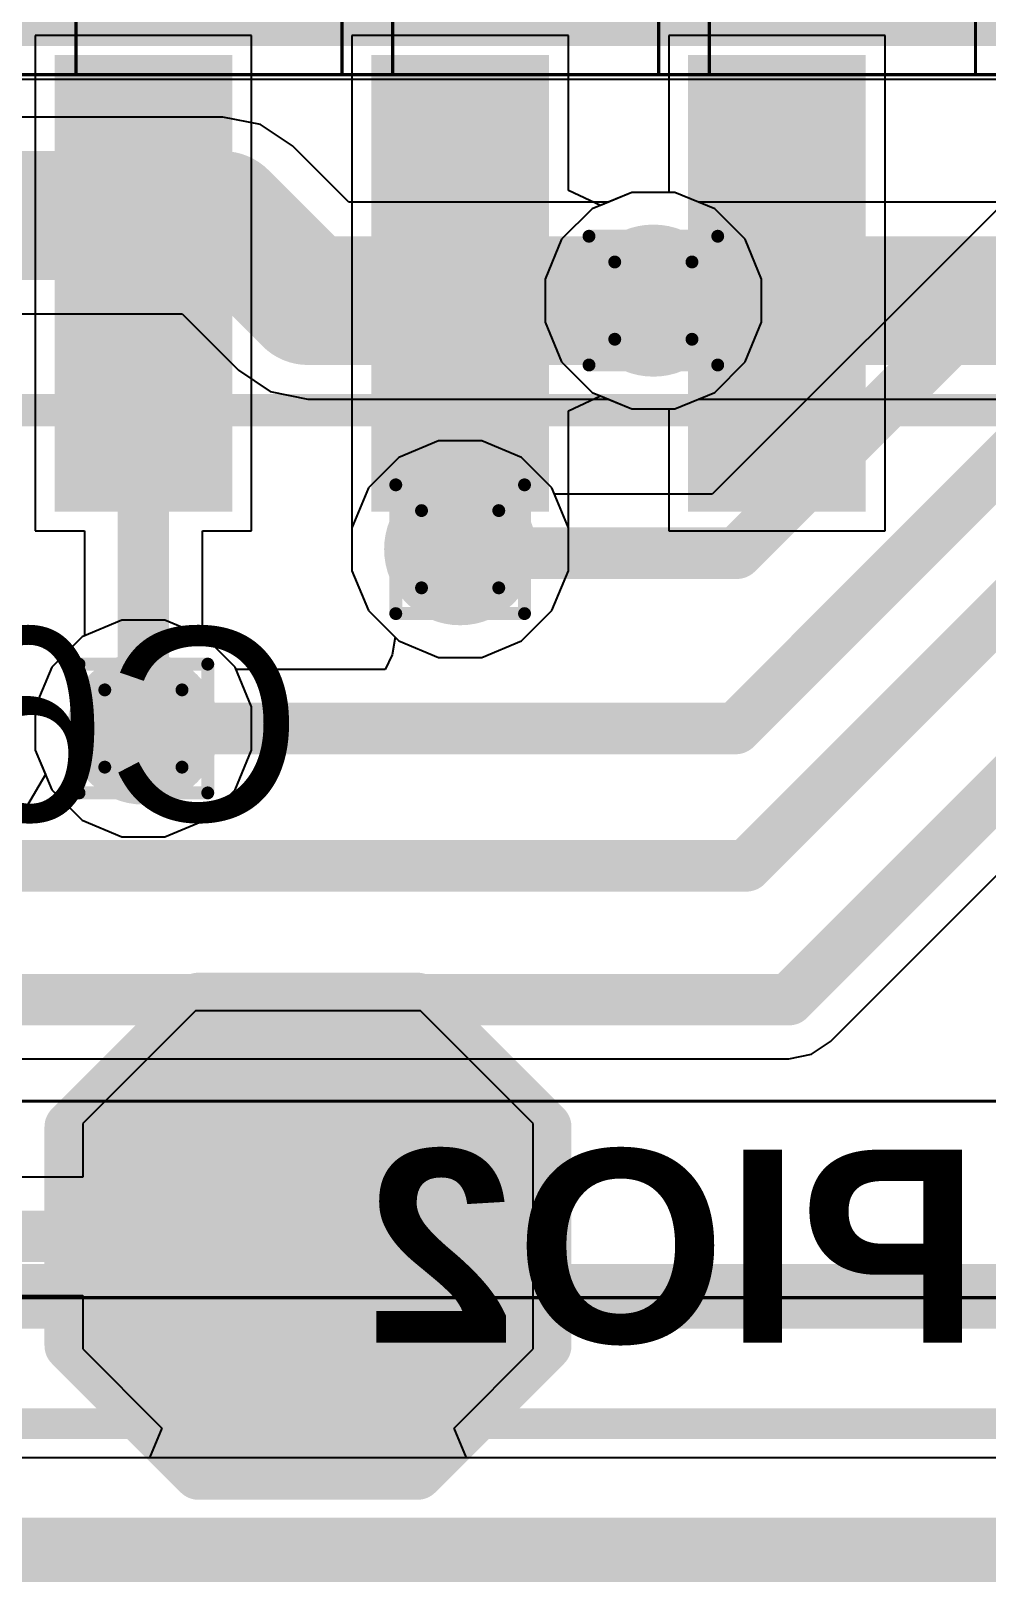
# Model space of a CAD drawing. Header units: inches. Extents: x -11 to 5433, y -4 to 5447.
# Drawn here: x 50 to 53.77, y -3.63 to 2.49 of the extents above; entities that cross this region are included whole.
import ezdxf

# ---------------------------------------------------------------- set-up
doc = ezdxf.new("R2010")
doc.units = ezdxf.units.IN
for name, color, linetype in [('Board_outline', 216, 'Continuous'), ('Bottom Layer', 5, 'Continuous'), ('Bottom Overlay', 54, 'Continuous'), ('Bottom Paste', 16, 'Continuous'), ('Bottom Solder', 6, 'Continuous'), ('Dimensions', 6, 'Continuous'), ('Drill Drawing', 1, 'Continuous'), ('Ground', 16, 'Continuous'), ('Mechanical 4', 56, 'Continuous'), ('Power', 76, 'Continuous'), ('Top Layer', 1, 'Continuous'), ('Top Overlay', 2, 'Continuous'), ('Top Paste', 8, 'Continuous'), ('Top Solder', 216, 'Continuous'), ('Via Holes', 16, 'Continuous')]:
    doc.layers.add(name, color=color, linetype=linetype)
doc.styles.add('Arial', font='', dxfattribs={"height": 0.2})
doc.styles.add('Arial_Bold', font='', dxfattribs={"height": 0.2})
doc.styles.get('Arial').set_extended_font_data('Arial')
doc.styles.get('Arial_Bold').set_extended_font_data('Arial', bold=True)

# ---------------------------------------------------------------- blocks, each defined once
blk = doc.blocks.new('T__________B_139')
at = {"layer": 'Bottom Layer'}
blk.add_hatch(color=5, dxfattribs=at).paths.add_polyline_path([(0.381, 0.762), (-0.381, 0.762), (-0.762, 0.381), (-0.762, -0.381), (-0.381, -0.762), (0.381, -0.762), (0.762, -0.381), (0.762, 0.381)])
at = {"layer": 'Bottom Paste'}
blk.add_hatch(color=16, dxfattribs=at).paths.add_polyline_path([(0.381, 0.762), (-0.381, 0.762), (-0.762, 0.381), (-0.762, -0.381), (-0.381, -0.762), (0.381, -0.762), (0.762, -0.381), (0.762, 0.381)])
at = {"layer": 'Bottom Solder'}
blk.add_hatch(color=6, dxfattribs=at).paths.add_polyline_path([(0.4318, 0.8636), (-0.4318, 0.8636), (-0.8636, 0.4318), (-0.8636, -0.4318), (-0.4318, -0.8636), (0.4318, -0.8636), (0.8636, -0.4318), (0.8636, 0.4318)])
at = {"layer": 'Bottom Overlay'}
for points in [[(-0.9398, 0.4318, 0.2, 0.2, 0), (-0.4318, 0.9398, 0.2, 0.2, 0)], [(-0.4318, 0.9398, 0.2, 0.2, 0), (0.4318, 0.9398, 0.2, 0.2, 0)], [(0.4318, 0.9398, 0.2, 0.2, 0), (0.9398, 0.4318, 0.2, 0.2, 0)], [(-0.9398, -0.4318, 0.2, 0.2, 0), (-0.9398, 0.4318, 0.2, 0.2, 0)], [(0.9398, -0.4318, 0.2, 0.2, 0), (0.9398, 0.4318, 0.2, 0.2, 0)], [(-0.9398, -0.4318, 0.2, 0.2, 0), (-0.4318, -0.9398, 0.2, 0.2, 0)], [(0.4318, -0.9398, 0.2, 0.2, 0), (0.9398, -0.4318, 0.2, 0.2, 0)], [(-0.4318, -0.9398, 0.2, 0.2, 0), (0.4318, -0.9398, 0.2, 0.2, 0)]]:
    blk.add_lwpolyline(points, format="xyseb", dxfattribs=at)
for points in [[(-0.4818, 0.9398, 0.1, 0.1, 1), (-0.3818, 0.9398, 0.1, 0.1, 1)], [(-0.4818, 0.9398, 0.1, 0.1, 1), (-0.3818, 0.9398, 0.1, 0.1, 1)], [(0.3818, 0.9398, 0.1, 0.1, 1), (0.4818, 0.9398, 0.1, 0.1, 1)], [(0.3818, 0.9398, 0.1, 0.1, 1), (0.4818, 0.9398, 0.1, 0.1, 1)], [(-0.9898, 0.4318, 0.1, 0.1, 1), (-0.8898, 0.4318, 0.1, 0.1, 1)], [(-0.9898, 0.4318, 0.1, 0.1, 1), (-0.8898, 0.4318, 0.1, 0.1, 1)], [(0.8898, 0.4318, 0.1, 0.1, 1), (0.9898, 0.4318, 0.1, 0.1, 1)], [(0.8898, 0.4318, 0.1, 0.1, 1), (0.9898, 0.4318, 0.1, 0.1, 1)], [(-0.9898, -0.4318, 0.1, 0.1, 1), (-0.8898, -0.4318, 0.1, 0.1, 1)], [(-0.9898, -0.4318, 0.1, 0.1, 1), (-0.8898, -0.4318, 0.1, 0.1, 1)], [(0.8898, -0.4318, 0.1, 0.1, 1), (0.9898, -0.4318, 0.1, 0.1, 1)], [(0.8898, -0.4318, 0.1, 0.1, 1), (0.9898, -0.4318, 0.1, 0.1, 1)], [(-0.4818, -0.9398, 0.1, 0.1, 1), (-0.3818, -0.9398, 0.1, 0.1, 1)], [(-0.4818, -0.9398, 0.1, 0.1, 1), (-0.3818, -0.9398, 0.1, 0.1, 1)], [(0.3818, -0.9398, 0.1, 0.1, 1), (0.4818, -0.9398, 0.1, 0.1, 1)], [(0.3818, -0.9398, 0.1, 0.1, 1), (0.4818, -0.9398, 0.1, 0.1, 1)]]:
    blk.add_lwpolyline(points, format="xyseb", close=True, dxfattribs=at)
blk = doc.blocks.new('SM06B_GHS_TB_LF__SN__151')
at = {"layer": 'Top Layer'}
for points in [[(0.3246, 2.5994), (0.9246, 2.5994), (0.9246, 0.8994), (0.3246, 0.8994)], [(1.5745, 2.5994), (2.1745, 2.5994), (2.1745, 0.8994), (1.5745, 0.8994)], [(2.8245, 2.5994), (3.4245, 2.5994), (3.4245, 0.8994), (2.8245, 0.8994)]]:
    blk.add_hatch(color=1, dxfattribs=at).paths.add_polyline_path(points)
at = {"layer": 'Top Paste'}
for points in [[(0.3246, 2.5994), (0.9246, 2.5994), (0.9246, 0.8994), (0.3246, 0.8994)], [(1.5745, 2.5994), (2.1745, 2.5994), (2.1745, 0.8994), (1.5745, 0.8994)], [(2.8245, 2.5994), (3.4245, 2.5994), (3.4245, 0.8994), (2.8245, 0.8994)]]:
    blk.add_hatch(color=8, dxfattribs=at).paths.add_polyline_path(points)
at = {"layer": 'Top Solder'}
for points in [[(0.2738, 2.6502), (0.9754, 2.6502), (0.9754, 0.8486), (0.2738, 0.8486)], [(1.5237, 2.6502), (2.2253, 2.6502), (2.2253, 0.8486), (1.5237, 0.8486)], [(2.7737, 2.6502), (3.4753, 2.6502), (3.4753, 0.8486), (2.7737, 0.8486)]]:
    blk.add_hatch(color=216, dxfattribs=at).paths.add_polyline_path(points)
at = {"layer": 'Top Overlay'}
blk.add_lwpolyline([(-0.45, -2.75, 0.12, 0.12, 0), (4.31, -2.75, 0.12, 0.12, 0)], format="xyseb", dxfattribs=at)

msp = doc.modelspace()

# ---------------------------------------------------------------- hatches: boundary and pattern name
at = {"layer": 'Bottom Layer'}
h = msp.add_hatch(color=5, dxfattribs=at)
edge = h.paths.add_edge_path()
edge.add_arc((52.451, 1.4284), 0.3, 0, 360)
h = msp.add_hatch(color=5, dxfattribs=at)
edge = h.paths.add_edge_path()
edge.add_arc((51.6885, 0.4476), 0.3, 0, 360)
h = msp.add_hatch(color=5, dxfattribs=at)
edge = h.paths.add_edge_path()
edge.add_arc((50.4386, -0.2598), 0.3, 0, 360)
at = {"layer": 'Ground'}
h = msp.add_hatch(color=16, dxfattribs=at)
edge = h.paths.add_edge_path()
edge.add_arc((52.451, 1.4284), 0.3, 0, 360)
h = msp.add_hatch(color=16, dxfattribs=at)
edge = h.paths.add_edge_path()
edge.add_arc((51.6885, 0.4476), 0.3, 0, 360)
h = msp.add_hatch(color=16, dxfattribs=at)
edge = h.paths.add_edge_path()
edge.add_arc((50.4386, -0.2598), 0.3, 0, 360)
at = {"layer": 'Power'}
h = msp.add_hatch(color=76, dxfattribs=at)
edge = h.paths.add_edge_path()
edge.add_arc((52.451, 1.4284), 0.3, 0, 360)
h = msp.add_hatch(color=76, dxfattribs=at)
edge = h.paths.add_edge_path()
edge.add_arc((51.6885, 0.4476), 0.3, 0, 360)
h = msp.add_hatch(color=76, dxfattribs=at)
edge = h.paths.add_edge_path()
edge.add_arc((50.4386, -0.2598), 0.3, 0, 360)
at = {"layer": 'Top Layer'}
h = msp.add_hatch(color=1, dxfattribs=at)
edge = h.paths.add_edge_path()
edge.add_arc((52.451, 1.4284), 0.3, 0, 360)
h = msp.add_hatch(color=1, dxfattribs=at)
edge = h.paths.add_edge_path()
edge.add_arc((51.6885, 0.4476), 0.3, 0, 360)
h = msp.add_hatch(color=1, dxfattribs=at)
edge = h.paths.add_edge_path()
edge.add_arc((50.4386, -0.2598), 0.3, 0, 360)
at = {"layer": 'Via Holes'}
h = msp.add_hatch(color=7, dxfattribs=at)
edge = h.paths.add_edge_path()
edge.add_arc((52.451, 1.4284), 0.15, 0, 360)
h = msp.add_hatch(color=7, dxfattribs=at)
edge = h.paths.add_edge_path()
edge.add_arc((51.6885, 0.4476), 0.15, 0, 360)
h = msp.add_hatch(color=7, dxfattribs=at)
edge = h.paths.add_edge_path()
edge.add_arc((50.4386, -0.2598), 0.15, 0, 360)

# ---------------------------------------------------------------- linework, layer by layer
at = {"layer": 'Board_outline'}
msp.add_lwpolyline([(-9.9266, -3.5, 0.254, 0.254, 0), (66.0734, -3.5, 0.254, 0.254, 0)], format="xyseb", dxfattribs=at)
at = {"layer": 'Bottom Layer'}
for p, q in [((50.7523, 2.1526), (47.382, 2.1526)), ((50.901, 2.123), (50.7523, 2.1526)), ((51.027, 2.0388), (50.901, 2.123)), ((51.249, 1.8169), (51.027, 2.0388)), ((52.3661, 1.8554), (52.273, 1.8169)), ((52.5359, 1.8554), (52.3661, 1.8554)), ((52.629, 1.8169), (52.5359, 1.8554)), ((52.273, 1.8169), (51.249, 1.8169)), ((53.9217, 1.8169), (52.629, 1.8169)), ((47.382, 1.3757), (50.5914, 1.3757)), ((50.5914, 1.3757), (50.8134, 1.1537)), ((50.8134, 1.1537), (50.9394, 1.0695)), ((50.9394, 1.0695), (51.0881, 1.0399)), ((51.0881, 1.0399), (52.273, 1.0399)), ((52.273, 1.0399), (52.3661, 1.0014)), ((52.3661, 1.0014), (52.5359, 1.0014)), ((52.5359, 1.0014), (52.629, 1.0399)), ((52.629, 1.0399), (54.0826, 1.0399)), ((51.6036, 0.8746), (51.4466, 0.8096)), ((51.7735, 0.8746), (51.6036, 0.8746)), ((51.9304, 0.8096), (51.7735, 0.8746)), ((51.4466, 0.8096), (51.3265, 0.6895)), ((52.0505, 0.6895), (51.9304, 0.8096)), ((51.3265, 0.6895), (51.2615, 0.5325)), ((52.1155, 0.5325), (52.0505, 0.6895)), ((51.2615, 0.5325), (51.2615, 0.3627)), ((52.1155, 0.3627), (52.1155, 0.5325)), ((51.2615, 0.3627), (51.3265, 0.2057)), ((52.0505, 0.2057), (52.1155, 0.3627)), ((51.3265, 0.2057), (51.4466, 0.0856)), ((51.9304, 0.0856), (52.0505, 0.2057)), ((50.3537, 0.1672), (50.1967, 0.1022)), ((50.5235, 0.1672), (50.3537, 0.1672)), ((50.6805, 0.1022), (50.5235, 0.1672)), ((50.1967, 0.1022), (50.0766, -0.0179)), ((50.8006, -0.0179), (50.6805, 0.1022)), ((51.4466, 0.0856), (51.6036, 0.0206)), ((51.7735, 0.0206), (51.9304, 0.0856)), ((51.6036, 0.0206), (51.7735, 0.0206)), ((50.0766, -0.0179), (50.0116, -0.1749)), ((50.8656, -0.1749), (50.8006, -0.0179)), ((50.0116, -0.1749), (50.0116, -0.3447)), ((50.8656, -0.3447), (50.8656, -0.1749)), ((50.0116, -0.3447), (50.0766, -0.5017)), ((50.8006, -0.5017), (50.8656, -0.3447)), ((50.0766, -0.5017), (50.1967, -0.6218)), ((50.6805, -0.6218), (50.8006, -0.5017)), ((50.1967, -0.6218), (50.3537, -0.6868)), ((50.5235, -0.6868), (50.6805, -0.6218)), ((50.3537, -0.6868), (50.5235, -0.6868)), ((50.6436, -1.374), (50.1991, -1.8185)), ((51.5326, -1.374), (50.6436, -1.374)), ((51.9771, -1.8185), (51.5326, -1.374)), ((50.1991, -1.8185), (50.1991, -2.0299)), ((51.9771, -2.7075), (51.9771, -1.8185)), ((50.1991, -2.0299), (48.5367, -2.0299)), ((48.4402, -2.4961), (50.1991, -2.4961)), ((50.1991, -2.4961), (50.1991, -2.7075)), ((50.1991, -2.7075), (50.5117, -3.0201)), ((51.6644, -3.0201), (51.9771, -2.7075)), ((50.5117, -3.0201), (50.4631, -3.1374)), ((51.713, -3.1374), (51.6644, -3.0201)), ((50.4631, -3.1374), (46.8229, -3.1374)), ((55.4631, -3.1374), (51.713, -3.1374))]:
    msp.add_line(p, q, dxfattribs=at)
for points in [[(47.0264, 1.7641, 0.508, 0.508, 0), (50.7523, 1.7641, 0.508, 0.508, 0)], [(50.7523, 1.7641, 0.508, 0.508, 0), (51.0881, 1.4284, 0.508, 0.508, 0)], [(51.0881, 1.4284, 0.508, 0.508, 0), (52.451, 1.4284, 0.508, 0.508, 0)], [(52.451, 1.4284, 0.508, 0.508, 0), (54.0826, 1.4284, 0.508, 0.508, 0)], [(48.4402, -2.263, 0.2032, 0.2032, 0), (51.0881, -2.263, 0.2032, 0.2032, 0)]]:
    msp.add_lwpolyline(points, format="xyseb", dxfattribs=at)
for points in [[(50.6253, 1.7641, 0.254, 0.254, 1), (50.8793, 1.7641, 0.254, 0.254, 1)], [(50.6253, 1.7641, 0.254, 0.254, 1), (50.8793, 1.7641, 0.254, 0.254, 1)], [(50.9611, 1.4284, 0.254, 0.254, 1), (51.2151, 1.4284, 0.254, 0.254, 1)], [(50.9611, 1.4284, 0.254, 0.254, 1), (51.2151, 1.4284, 0.254, 0.254, 1)], [(52.324, 1.4284, 0.254, 0.254, 1), (52.578, 1.4284, 0.254, 0.254, 1)], [(52.324, 1.4284, 0.254, 0.254, 1), (52.578, 1.4284, 0.254, 0.254, 1)], [(51.0373, -2.263, 0.1016, 0.1016, 1), (51.1389, -2.263, 0.1016, 0.1016, 1)]]:
    msp.add_lwpolyline(points, format="xyseb", close=True, dxfattribs=at)
at = {"layer": 'Dimensions'}
msp.add_lwpolyline([(32.5832, 0.9965, 0.127, 0.127, 0), (61.5832, 0.9965, 0.127, 0.127, 0)], format="xyseb", dxfattribs=at)
at = {"layer": 'Drill Drawing'}
for points in [[(52.197, 1.6824, 0.0508, 0.0508, 0), (52.705, 1.6824, 0.0508, 0.0508, 0)], [(52.197, 1.1744, 0.0508, 0.0508, 0), (52.197, 1.6824, 0.0508, 0.0508, 0)], [(52.705, 1.1744, 0.0508, 0.0508, 0), (52.705, 1.6824, 0.0508, 0.0508, 0)], [(52.2986, 1.5808, 0.0508, 0.0508, 0), (52.6034, 1.5808, 0.0508, 0.0508, 0)], [(52.2986, 1.276, 0.0508, 0.0508, 0), (52.2986, 1.5808, 0.0508, 0.0508, 0)], [(52.6034, 1.276, 0.0508, 0.0508, 0), (52.6034, 1.5808, 0.0508, 0.0508, 0)], [(52.2986, 1.276, 0.0508, 0.0508, 0), (52.6034, 1.276, 0.0508, 0.0508, 0)], [(52.197, 1.1744, 0.0508, 0.0508, 0), (52.705, 1.1744, 0.0508, 0.0508, 0)], [(51.4345, 0.7016, 0.0508, 0.0508, 0), (51.9425, 0.7016, 0.0508, 0.0508, 0)], [(51.4345, 0.1936, 0.0508, 0.0508, 0), (51.4345, 0.7016, 0.0508, 0.0508, 0)], [(51.9425, 0.1936, 0.0508, 0.0508, 0), (51.9425, 0.7016, 0.0508, 0.0508, 0)], [(51.5361, 0.6, 0.0508, 0.0508, 0), (51.8409, 0.6, 0.0508, 0.0508, 0)], [(51.5361, 0.2952, 0.0508, 0.0508, 0), (51.5361, 0.6, 0.0508, 0.0508, 0)], [(51.8409, 0.2952, 0.0508, 0.0508, 0), (51.8409, 0.6, 0.0508, 0.0508, 0)], [(51.5361, 0.2952, 0.0508, 0.0508, 0), (51.8409, 0.2952, 0.0508, 0.0508, 0)], [(51.4345, 0.1936, 0.0508, 0.0508, 0), (51.9425, 0.1936, 0.0508, 0.0508, 0)], [(50.1846, -0.0058, 0.0508, 0.0508, 0), (50.6926, -0.0058, 0.0508, 0.0508, 0)], [(50.1846, -0.5138, 0.0508, 0.0508, 0), (50.1846, -0.0058, 0.0508, 0.0508, 0)], [(50.6926, -0.5138, 0.0508, 0.0508, 0), (50.6926, -0.0058, 0.0508, 0.0508, 0)], [(50.2862, -0.1074, 0.0508, 0.0508, 0), (50.591, -0.1074, 0.0508, 0.0508, 0)], [(50.2862, -0.4122, 0.0508, 0.0508, 0), (50.2862, -0.1074, 0.0508, 0.0508, 0)], [(50.591, -0.4122, 0.0508, 0.0508, 0), (50.591, -0.1074, 0.0508, 0.0508, 0)], [(50.2862, -0.4122, 0.0508, 0.0508, 0), (50.591, -0.4122, 0.0508, 0.0508, 0)], [(50.1846, -0.5138, 0.0508, 0.0508, 0), (50.6926, -0.5138, 0.0508, 0.0508, 0)]]:
    msp.add_lwpolyline(points, format="xyseb", dxfattribs=at)
for points in [[(52.1843, 1.6824, 0.0254, 0.0254, 1), (52.2097, 1.6824, 0.0254, 0.0254, 1)], [(52.1843, 1.6824, 0.0254, 0.0254, 1), (52.2097, 1.6824, 0.0254, 0.0254, 1)], [(52.6923, 1.6824, 0.0254, 0.0254, 1), (52.7177, 1.6824, 0.0254, 0.0254, 1)], [(52.6923, 1.6824, 0.0254, 0.0254, 1), (52.7177, 1.6824, 0.0254, 0.0254, 1)], [(52.2859, 1.5808, 0.0254, 0.0254, 1), (52.3113, 1.5808, 0.0254, 0.0254, 1)], [(52.2859, 1.5808, 0.0254, 0.0254, 1), (52.3113, 1.5808, 0.0254, 0.0254, 1)], [(52.5907, 1.5808, 0.0254, 0.0254, 1), (52.6161, 1.5808, 0.0254, 0.0254, 1)], [(52.5907, 1.5808, 0.0254, 0.0254, 1), (52.6161, 1.5808, 0.0254, 0.0254, 1)], [(52.2859, 1.276, 0.0254, 0.0254, 1), (52.3113, 1.276, 0.0254, 0.0254, 1)], [(52.2859, 1.276, 0.0254, 0.0254, 1), (52.3113, 1.276, 0.0254, 0.0254, 1)], [(52.5907, 1.276, 0.0254, 0.0254, 1), (52.6161, 1.276, 0.0254, 0.0254, 1)], [(52.5907, 1.276, 0.0254, 0.0254, 1), (52.6161, 1.276, 0.0254, 0.0254, 1)], [(52.1843, 1.1744, 0.0254, 0.0254, 1), (52.2097, 1.1744, 0.0254, 0.0254, 1)], [(52.1843, 1.1744, 0.0254, 0.0254, 1), (52.2097, 1.1744, 0.0254, 0.0254, 1)], [(52.6923, 1.1744, 0.0254, 0.0254, 1), (52.7177, 1.1744, 0.0254, 0.0254, 1)], [(52.6923, 1.1744, 0.0254, 0.0254, 1), (52.7177, 1.1744, 0.0254, 0.0254, 1)], [(51.4218, 0.7016, 0.0254, 0.0254, 1), (51.4472, 0.7016, 0.0254, 0.0254, 1)], [(51.4218, 0.7016, 0.0254, 0.0254, 1), (51.4472, 0.7016, 0.0254, 0.0254, 1)], [(51.9298, 0.7016, 0.0254, 0.0254, 1), (51.9552, 0.7016, 0.0254, 0.0254, 1)], [(51.9298, 0.7016, 0.0254, 0.0254, 1), (51.9552, 0.7016, 0.0254, 0.0254, 1)], [(51.5234, 0.6, 0.0254, 0.0254, 1), (51.5488, 0.6, 0.0254, 0.0254, 1)], [(51.5234, 0.6, 0.0254, 0.0254, 1), (51.5488, 0.6, 0.0254, 0.0254, 1)], [(51.8282, 0.6, 0.0254, 0.0254, 1), (51.8536, 0.6, 0.0254, 0.0254, 1)], [(51.8282, 0.6, 0.0254, 0.0254, 1), (51.8536, 0.6, 0.0254, 0.0254, 1)], [(51.5234, 0.2952, 0.0254, 0.0254, 1), (51.5488, 0.2952, 0.0254, 0.0254, 1)], [(51.5234, 0.2952, 0.0254, 0.0254, 1), (51.5488, 0.2952, 0.0254, 0.0254, 1)], [(51.8282, 0.2952, 0.0254, 0.0254, 1), (51.8536, 0.2952, 0.0254, 0.0254, 1)], [(51.8282, 0.2952, 0.0254, 0.0254, 1), (51.8536, 0.2952, 0.0254, 0.0254, 1)], [(51.4218, 0.1936, 0.0254, 0.0254, 1), (51.4472, 0.1936, 0.0254, 0.0254, 1)], [(51.4218, 0.1936, 0.0254, 0.0254, 1), (51.4472, 0.1936, 0.0254, 0.0254, 1)], [(51.9298, 0.1936, 0.0254, 0.0254, 1), (51.9552, 0.1936, 0.0254, 0.0254, 1)], [(51.9298, 0.1936, 0.0254, 0.0254, 1), (51.9552, 0.1936, 0.0254, 0.0254, 1)], [(50.1719, -0.0058, 0.0254, 0.0254, 1), (50.1973, -0.0058, 0.0254, 0.0254, 1)], [(50.1719, -0.0058, 0.0254, 0.0254, 1), (50.1973, -0.0058, 0.0254, 0.0254, 1)], [(50.6799, -0.0058, 0.0254, 0.0254, 1), (50.7053, -0.0058, 0.0254, 0.0254, 1)], [(50.6799, -0.0058, 0.0254, 0.0254, 1), (50.7053, -0.0058, 0.0254, 0.0254, 1)], [(50.2735, -0.1074, 0.0254, 0.0254, 1), (50.2989, -0.1074, 0.0254, 0.0254, 1)], [(50.2735, -0.1074, 0.0254, 0.0254, 1), (50.2989, -0.1074, 0.0254, 0.0254, 1)], [(50.5783, -0.1074, 0.0254, 0.0254, 1), (50.6037, -0.1074, 0.0254, 0.0254, 1)], [(50.5783, -0.1074, 0.0254, 0.0254, 1), (50.6037, -0.1074, 0.0254, 0.0254, 1)], [(50.2735, -0.4122, 0.0254, 0.0254, 1), (50.2989, -0.4122, 0.0254, 0.0254, 1)], [(50.2735, -0.4122, 0.0254, 0.0254, 1), (50.2989, -0.4122, 0.0254, 0.0254, 1)], [(50.5783, -0.4122, 0.0254, 0.0254, 1), (50.6037, -0.4122, 0.0254, 0.0254, 1)], [(50.5783, -0.4122, 0.0254, 0.0254, 1), (50.6037, -0.4122, 0.0254, 0.0254, 1)], [(50.1719, -0.5138, 0.0254, 0.0254, 1), (50.1973, -0.5138, 0.0254, 0.0254, 1)], [(50.1719, -0.5138, 0.0254, 0.0254, 1), (50.1973, -0.5138, 0.0254, 0.0254, 1)], [(50.6799, -0.5138, 0.0254, 0.0254, 1), (50.7053, -0.5138, 0.0254, 0.0254, 1)], [(50.6799, -0.5138, 0.0254, 0.0254, 1), (50.7053, -0.5138, 0.0254, 0.0254, 1)]]:
    msp.add_lwpolyline(points, format="xyseb", close=True, dxfattribs=at)
at = {"layer": 'Ground'}
for p, q in [((57.7991, 5.7804), (52.6836, 0.6649)), ((45.5613, 2.3025), (54.0104, 2.3025)), ((52.3661, 1.8554), (52.2091, 1.7904)), ((52.5359, 1.8554), (52.3661, 1.8554)), ((52.6929, 1.7904), (52.5359, 1.8554)), ((52.2091, 1.7904), (52.089, 1.6703)), ((52.813, 1.6703), (52.6929, 1.7904)), ((52.089, 1.6703), (52.024, 1.5133)), ((52.878, 1.5133), (52.813, 1.6703)), ((53.1503, -1.4943), (56.1776, 1.533)), ((52.024, 1.5133), (52.024, 1.3435)), ((52.878, 1.3435), (52.878, 1.5133)), ((52.024, 1.3435), (52.089, 1.1865)), ((52.813, 1.1865), (52.878, 1.3435)), ((52.089, 1.1865), (52.2091, 1.0664)), ((52.6929, 1.0664), (52.813, 1.1865)), ((52.2091, 1.0664), (52.3661, 1.0014)), ((52.5359, 1.0014), (52.6929, 1.0664)), ((52.3661, 1.0014), (52.5359, 1.0014)), ((51.6036, 0.8746), (51.4466, 0.8096)), ((51.7735, 0.8746), (51.6036, 0.8746)), ((51.9304, 0.8096), (51.7735, 0.8746)), ((51.4466, 0.8096), (51.3265, 0.6895)), ((52.0505, 0.6895), (51.9304, 0.8096)), ((51.3265, 0.6895), (51.2615, 0.5325)), ((52.0607, 0.6649), (52.0505, 0.6895)), ((52.6836, 0.6649), (52.0607, 0.6649)), ((51.2615, 0.5325), (51.2615, 0.3627)), ((51.2615, 0.3627), (51.3265, 0.2057)), ((51.3265, 0.2057), (51.432, 0.1003)), ((50.3537, 0.1672), (50.1967, 0.1022)), ((50.5235, 0.1672), (50.3537, 0.1672)), ((50.6805, 0.1022), (50.5235, 0.1672)), ((50.1967, 0.1022), (50.0766, -0.0179)), ((50.8006, -0.0179), (50.6805, 0.1022)), ((51.432, 0.1003), (51.4208, 0.0313)), ((51.4208, 0.0313), (51.3931, -0.0267)), ((50.0766, -0.0179), (50.0116, -0.1749)), ((50.8042, -0.0267), (50.8006, -0.0179)), ((51.3931, -0.0267), (50.8042, -0.0267)), ((50.0116, -0.1749), (50.0116, -0.3447)), ((50.0116, -0.3447), (50.0517, -0.4416)), ((50.0517, -0.4416), (49.9775, -0.5686)), ((53.0747, -1.5448), (53.1503, -1.4943)), ((48.3041, -1.5625), (52.9855, -1.5625)), ((52.9855, -1.5625), (53.0747, -1.5448)), ((56.6338, -3.1374), (32.9202, -3.1374))]:
    msp.add_line(p, q, dxfattribs=at)
for points in [[(52.7754, -0.2598, 0.2032, 0.2032, 0), (59.182, 6.1468, 0.2032, 0.2032, 0)], [(52.8177, -0.8017, 0.2032, 0.2032, 0), (59.5122, 5.8928, 0.2032, 0.2032, 0)], [(52.7802, 0.4318, 0.2032, 0.2032, 0), (58.0898, 5.7414, 0.2032, 0.2032, 0)], [(52.9855, -1.3295, 0.2032, 0.2032, 0), (59.8424, 5.5274, 0.2032, 0.2032, 0)], [(44.5474, 2.5097, 0.1524, 0.1524, 0), (54.0104, 2.5097, 0.1524, 0.1524, 0)], [(51.6496, 0.4318, 0.2032, 0.2032, 0), (52.7802, 0.4318, 0.2032, 0.2032, 0)], [(50.4386, -0.2598, 0.2032, 0.2032, 0), (52.7754, -0.2598, 0.2032, 0.2032, 0)], [(49.1894, -0.8017, 0.2032, 0.2032, 0), (52.8177, -0.8017, 0.2032, 0.2032, 0)], [(47.9385, -1.3295, 0.2032, 0.2032, 0), (52.9855, -1.3295, 0.2032, 0.2032, 0)]]:
    msp.add_lwpolyline(points, format="xyseb", dxfattribs=at)
for points in [[(51.5988, 0.4318, 0.1016, 0.1016, 1), (51.7004, 0.4318, 0.1016, 0.1016, 1)], [(52.7294, 0.4318, 0.1016, 0.1016, 1), (52.831, 0.4318, 0.1016, 0.1016, 1)], [(52.7294, 0.4318, 0.1016, 0.1016, 1), (52.831, 0.4318, 0.1016, 0.1016, 1)], [(50.3878, -0.2598, 0.1016, 0.1016, 1), (50.4894, -0.2598, 0.1016, 0.1016, 1)], [(52.7246, -0.2598, 0.1016, 0.1016, 1), (52.8262, -0.2598, 0.1016, 0.1016, 1)], [(52.7246, -0.2598, 0.1016, 0.1016, 1), (52.8262, -0.2598, 0.1016, 0.1016, 1)], [(52.7669, -0.8017, 0.1016, 0.1016, 1), (52.8685, -0.8017, 0.1016, 0.1016, 1)], [(52.7669, -0.8017, 0.1016, 0.1016, 1), (52.8685, -0.8017, 0.1016, 0.1016, 1)], [(52.9347, -1.3295, 0.1016, 0.1016, 1), (53.0363, -1.3295, 0.1016, 0.1016, 1)], [(52.9347, -1.3295, 0.1016, 0.1016, 1), (53.0363, -1.3295, 0.1016, 0.1016, 1)]]:
    msp.add_lwpolyline(points, format="xyseb", close=True, dxfattribs=at)
at = {"layer": 'Mechanical 4'}
for points in [[(50.1722, 2.3201, 0.0127, 0.0127, 0), (50.1722, 3.1201, 0.0127, 0.0127, 0)], [(51.2222, 2.3201, 0.0127, 0.0127, 0), (51.2222, 3.1201, 0.0127, 0.0127, 0)], [(51.4222, 2.3201, 0.0127, 0.0127, 0), (51.4222, 3.1201, 0.0127, 0.0127, 0)], [(52.4722, 2.3201, 0.0127, 0.0127, 0), (52.4722, 3.1201, 0.0127, 0.0127, 0)], [(52.6722, 2.3201, 0.0127, 0.0127, 0), (52.6722, 3.1201, 0.0127, 0.0127, 0)], [(53.7222, 2.3201, 0.0127, 0.0127, 0), (53.7222, 3.1201, 0.0127, 0.0127, 0)], [(46.5722, 2.3201, 0.0127, 0.0127, 0), (59.8222, 2.3201, 0.0127, 0.0127, 0)], [(46.5722, -1.7299, 0.0127, 0.0127, 0), (59.8222, -1.7299, 0.0127, 0.0127, 0)], [(-2.5, -2.5, 0.254, 0.254, 0), (67.5, -2.5, 0.254, 0.254, 0)], [(-2.5028, -2.505, 0.0127, 0.0127, 0), (67.4972, -2.505, 0.0127, 0.0127, 0)]]:
    msp.add_lwpolyline(points, format="xyseb", dxfattribs=at)
for points in [[(50.1691, 2.3201, 0.00635, 0.00635, 1), (50.1754, 2.3201, 0.00635, 0.00635, 1)], [(51.2191, 2.3201, 0.00635, 0.00635, 1), (51.2254, 2.3201, 0.00635, 0.00635, 1)], [(51.4191, 2.3201, 0.00635, 0.00635, 1), (51.4254, 2.3201, 0.00635, 0.00635, 1)], [(52.4691, 2.3201, 0.00635, 0.00635, 1), (52.4754, 2.3201, 0.00635, 0.00635, 1)], [(52.6691, 2.3201, 0.00635, 0.00635, 1), (52.6754, 2.3201, 0.00635, 0.00635, 1)], [(53.7191, 2.3201, 0.00635, 0.00635, 1), (53.7254, 2.3201, 0.00635, 0.00635, 1)]]:
    msp.add_lwpolyline(points, format="xyseb", close=True, dxfattribs=at)
at = {"layer": 'Power'}
for p, q in [((52.3661, 1.8554), (52.2091, 1.7904)), ((52.5359, 1.8554), (52.3661, 1.8554)), ((52.6929, 1.7904), (52.5359, 1.8554)), ((52.2091, 1.7904), (52.089, 1.6703)), ((52.813, 1.6703), (52.6929, 1.7904)), ((52.089, 1.6703), (52.024, 1.5133)), ((52.878, 1.5133), (52.813, 1.6703)), ((52.024, 1.5133), (52.024, 1.3435)), ((52.878, 1.3435), (52.878, 1.5133)), ((52.024, 1.3435), (52.089, 1.1865)), ((52.813, 1.1865), (52.878, 1.3435)), ((52.089, 1.1865), (52.2091, 1.0664)), ((52.6929, 1.0664), (52.813, 1.1865)), ((52.2091, 1.0664), (52.3661, 1.0014)), ((52.5359, 1.0014), (52.6929, 1.0664)), ((52.3661, 1.0014), (52.5359, 1.0014)), ((51.6036, 0.8746), (51.4466, 0.8096)), ((51.7735, 0.8746), (51.6036, 0.8746)), ((51.9304, 0.8096), (51.7735, 0.8746)), ((51.4466, 0.8096), (51.3265, 0.6895)), ((52.0505, 0.6895), (51.9304, 0.8096)), ((51.3265, 0.6895), (51.2615, 0.5325)), ((52.1155, 0.5325), (52.0505, 0.6895)), ((51.2615, 0.5325), (51.2615, 0.3627)), ((52.1155, 0.3627), (52.1155, 0.5325)), ((51.2615, 0.3627), (51.3265, 0.2057)), ((52.0505, 0.2057), (52.1155, 0.3627)), ((51.3265, 0.2057), (51.4466, 0.0856)), ((51.9304, 0.0856), (52.0505, 0.2057)), ((50.3537, 0.1672), (50.1967, 0.1022)), ((50.5235, 0.1672), (50.3537, 0.1672)), ((50.6805, 0.1022), (50.5235, 0.1672)), ((50.1967, 0.1022), (50.0766, -0.0179)), ((50.8006, -0.0179), (50.6805, 0.1022)), ((51.4466, 0.0856), (51.6036, 0.0206)), ((51.7735, 0.0206), (51.9304, 0.0856)), ((51.6036, 0.0206), (51.7735, 0.0206)), ((50.0766, -0.0179), (50.0116, -0.1749)), ((50.8656, -0.1749), (50.8006, -0.0179)), ((50.0116, -0.1749), (50.0116, -0.3447)), ((50.8656, -0.3447), (50.8656, -0.1749)), ((50.0116, -0.3447), (50.0766, -0.5017)), ((50.8006, -0.5017), (50.8656, -0.3447)), ((50.0766, -0.5017), (50.1967, -0.6218)), ((50.6805, -0.6218), (50.8006, -0.5017)), ((50.1967, -0.6218), (50.3537, -0.6868)), ((50.5235, -0.6868), (50.6805, -0.6218)), ((50.3537, -0.6868), (50.5235, -0.6868)), ((58.8518, -3.1374), (32.9202, -3.1374))]:
    msp.add_line(p, q, dxfattribs=at)
at = {"layer": 'Top Layer'}
for p, q in [((50.8656, 2.474), (50.0116, 2.474)), ((50.0116, 2.474), (50.0116, 0.52)), ((50.8656, 0.52), (50.8656, 2.474)), ((52.1155, 2.474), (51.2615, 2.474)), ((51.2615, 2.474), (51.2615, 0.3627)), ((52.1155, 1.8627), (52.1155, 2.474)), ((53.3655, 2.474), (52.5115, 2.474)), ((52.5115, 2.474), (52.5115, 1.8554)), ((53.3655, 0.52), (53.3655, 2.474)), ((52.2425, 1.8042), (52.1155, 1.8627)), ((52.3661, 1.8554), (52.2425, 1.8042)), ((52.5115, 1.8554), (52.3661, 1.8554)), ((52.1155, 0.9941), (52.2425, 1.0526)), ((52.2425, 1.0526), (52.3661, 1.0014)), ((52.1155, 0.3627), (52.1155, 0.9941)), ((52.3661, 1.0014), (52.5115, 1.0014)), ((52.5115, 1.0014), (52.5115, 0.52)), ((50.0116, 0.52), (50.2055, 0.52)), ((50.2055, 0.52), (50.2055, 0.1058)), ((50.6717, 0.1058), (50.6717, 0.52)), ((50.6717, 0.52), (50.8656, 0.52)), ((52.5115, 0.52), (53.3655, 0.52)), ((51.2615, 0.3627), (51.3265, 0.2057)), ((52.0505, 0.2057), (52.1155, 0.3627)), ((51.3265, 0.2057), (51.4466, 0.0856)), ((51.9304, 0.0856), (52.0505, 0.2057)), ((50.1967, 0.1022), (50.0766, -0.0179)), ((50.2055, 0.1058), (50.1967, 0.1022)), ((50.6805, 0.1022), (50.6717, 0.1058)), ((50.8006, -0.0179), (50.6805, 0.1022)), ((51.4466, 0.0856), (51.6036, 0.0206)), ((51.7735, 0.0206), (51.9304, 0.0856)), ((51.6036, 0.0206), (51.7735, 0.0206)), ((50.0766, -0.0179), (50.0116, -0.1749)), ((50.8656, -0.1749), (50.8006, -0.0179)), ((50.0116, -0.1749), (50.0116, -0.3447)), ((50.8656, -0.3447), (50.8656, -0.1749)), ((50.0116, -0.3447), (50.0766, -0.5017)), ((50.8006, -0.5017), (50.8656, -0.3447)), ((50.0766, -0.5017), (50.1967, -0.6218)), ((50.6805, -0.6218), (50.8006, -0.5017)), ((50.1967, -0.6218), (50.3537, -0.6868)), ((50.5235, -0.6868), (50.6805, -0.6218)), ((50.3537, -0.6868), (50.5235, -0.6868)), ((54.1616, -3.1374), (45.4664, -3.1374))]:
    msp.add_line(p, q, dxfattribs=at)
for points in [[(52.9385, 1.4284, 0.508, 0.508, 0), (52.9385, 1.497, 0.508, 0.508, 0)], [(52.451, 1.4284, 0.508, 0.508, 0), (52.9385, 1.4284, 0.508, 0.508, 0)], [(50.4386, -0.2598, 0.2032, 0.2032, 0), (50.4386, 1.497, 0.2032, 0.2032, 0)], [(51.6885, 0.4476, 0.2032, 0.2032, 0), (51.6885, 1.497, 0.2032, 0.2032, 0)]]:
    msp.add_lwpolyline(points, format="xyseb", dxfattribs=at)
for points in [[(52.8115, 1.497, 0.254, 0.254, 1), (53.0655, 1.497, 0.254, 0.254, 1)], [(52.324, 1.4284, 0.254, 0.254, 1), (52.578, 1.4284, 0.254, 0.254, 1)], [(52.8115, 1.4284, 0.254, 0.254, 1), (53.0655, 1.4284, 0.254, 0.254, 1)], [(52.8115, 1.4284, 0.254, 0.254, 1), (53.0655, 1.4284, 0.254, 0.254, 1)], [(50.3878, 1.497, 0.1016, 0.1016, 1), (50.4894, 1.497, 0.1016, 0.1016, 1)], [(51.6377, 1.497, 0.1016, 0.1016, 1), (51.7393, 1.497, 0.1016, 0.1016, 1)], [(51.6377, 0.4476, 0.1016, 0.1016, 1), (51.7393, 0.4476, 0.1016, 0.1016, 1)], [(50.3878, -0.2598, 0.1016, 0.1016, 1), (50.4894, -0.2598, 0.1016, 0.1016, 1)]]:
    msp.add_lwpolyline(points, format="xyseb", close=True, dxfattribs=at)

# ---------------------------------------------------------------- block references
for name, p in [('SM06B_GHS_TB_LF__SN__151', (49.814, -0.2524)), ('T__________B_139', (51.0881, -2.263))]:
    msp.add_blockref(name, p)

# ---------------------------------------------------------------- texts
at = {"layer": 'Bottom Overlay', "style": 'Arial', "text_generation_flag": 2}
msp.add_text('C60', height=0.762, dxfattribs=at).set_placement((51.0674, -0.624))
at = {"layer": 'Bottom Overlay', "style": 'Arial_Bold', "text_generation_flag": 2}
msp.add_text('GPIO2', height=0.762, rotation=360, dxfattribs=at).set_placement((54.5682, -2.6833))

doc.saveas('drawing.dxf')
